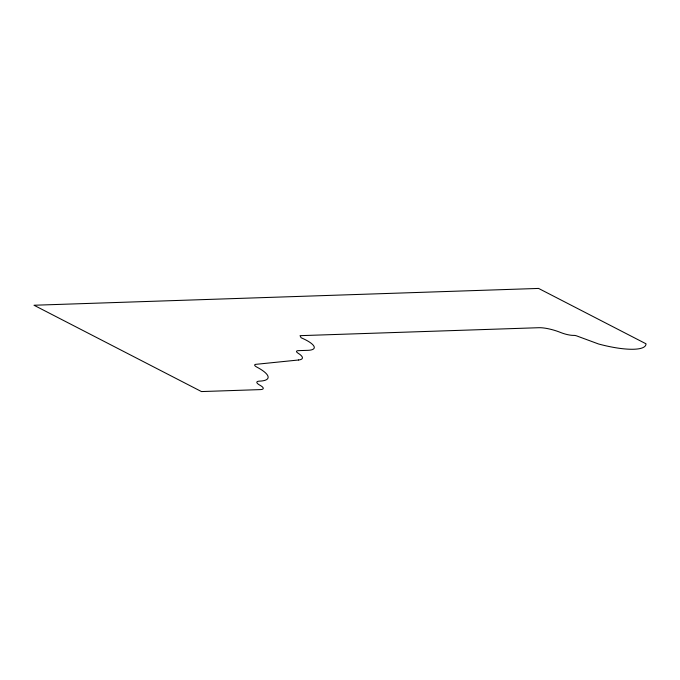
<?xml version="1.0" encoding="UTF-8"?>
<svg xmlns="http://www.w3.org/2000/svg" width="680" height="680" viewBox="0 0 680 680"><rect width="100%" height="100%" fill="white"/><g stroke="black" fill="none" stroke-linecap="round" stroke-linejoin="round"><path stroke-width="1.02" d="M298.562 359.992L255.51 364.37A7.531 1.895 16.4 0 0 256.938 367.157A36.482 9.197 16.4 0 1 259.437 381.14A11.033 2.78 16.4 0 0 259.938 385.237A11.781 2.966 16.4 0 1 260.431 389.606L201.467 391.57L34 305.243L538.594 288.43L646 343.791A50.124 12.631 16.4 0 1 598.527 343.978L577.549 336.226A3 0.756 16.4 0 0 573.725 335.401A11.62 2.924 16.4 0 1 560.626 332.495A19.142 4.828 16.4 0 0 538.832 327.709L300.041 335.665L301.113 337.756A26.681 6.723 16.4 0 1 307.827 350.336L298.988 350.633A7.879 1.989 16.4 0 0 298.078 353.2A21.08 5.312 16.4 0 1 298.562 359.992"/></g></svg>
